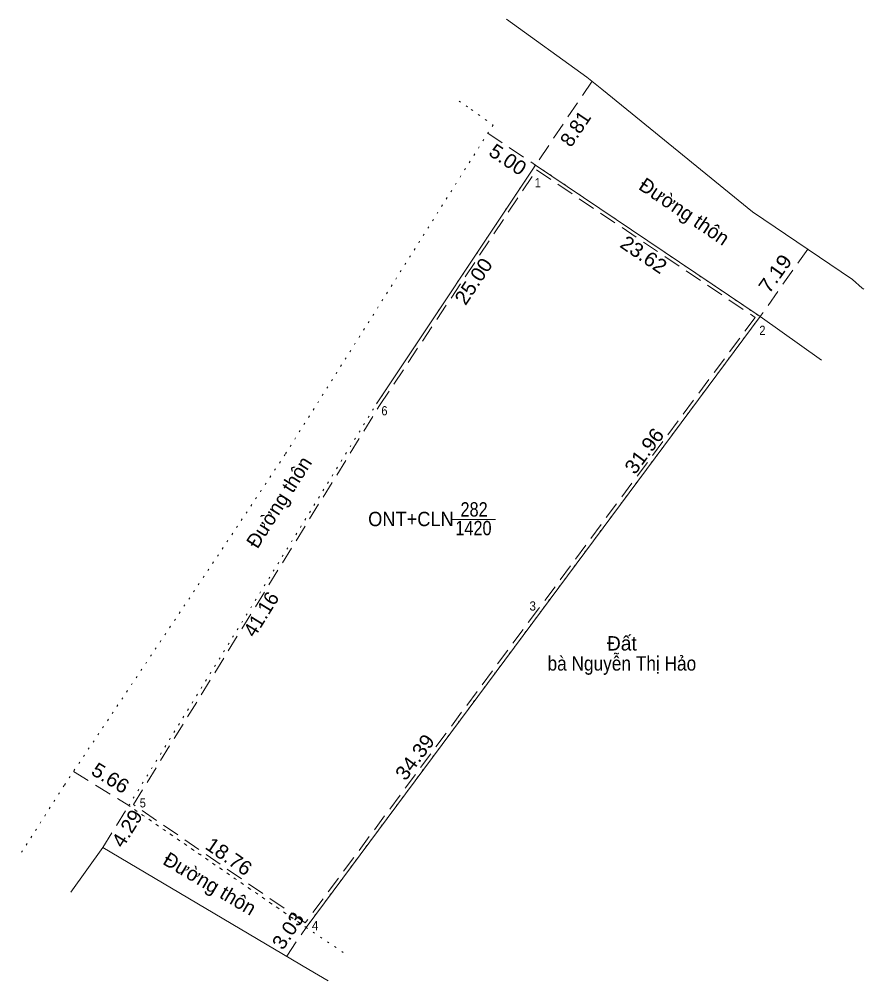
# Model space of a CAD drawing. Header units: metres. Extents: x 551478 to 552046, y 1840313 to 1840514.
# Drawn here: x 551822.9 to 551896.5, y 1840359.9 to 1840443.8 of the extents above; entities that cross this region are included whole.
import ezdxf
from ezdxf.enums import TextEntityAlignment as Align

# ---------------------------------------------------------------- set-up
doc = ezdxf.new("R2010")
doc.units = ezdxf.units.M
doc.header["$LTSCALE"] = 0.5
doc.linetypes.add('DOTTED', pattern=[1.5, 0.3, -1.2])
doc.linetypes.add('MEDIUM_DASHED', pattern=[4.5, 3, -1.5])
for name, color, linetype, lineweight in [('1', 7, 'DOTTED', 13), ('10', 7, 'Continuous', 13), ('23', 7, 'Continuous', 13), ('63', 7, 'MEDIUM_DASHED', 13)]:
    doc.layers.add(name, color=color, linetype=linetype, lineweight=lineweight)

msp = doc.modelspace()

# ---------------------------------------------------------------- linework, layer by layer
at = {"layer": '1'}
for p, q in [((551854.03, 1840410.25), (551867.88, 1840431.06)), ((551832.42, 1840375.22), (551854.03, 1840410.25))]:
    msp.add_line(p, q, dxfattribs=at)
msp.add_lwpolyline([(551867.88, 1840431.06), (551887.46, 1840417.85), (551868.39, 1840392.2), (551847.88, 1840364.6), (551832.42, 1840375.22), (551854.03, 1840410.25)], close=True, dxfattribs=at)
at = {"layer": '1', "linetype": 'MEDIUM_DASHED'}
msp.add_lwpolyline([(551867.96, 1840430.64), (551887.03, 1840417.78), (551868.15, 1840392.38), (551847.81, 1840365.01), (551832.83, 1840375.31), (551854.28, 1840410.09)], close=True, dxfattribs=at)
at = {"layer": '10'}
for p, q in [((551875.84, 1840435.9), (551873.67, 1840437.66)), ((551867.88, 1840431.06), (551854.03, 1840410.25)), ((551887.46, 1840417.85), (551892.82, 1840414.05)), ((551830.17, 1840371.57), (551827.37, 1840367.67))]:
    msp.add_line(p, q, dxfattribs=at)
for points in [[(551873.67, 1840437.66), (551872.37, 1840438.72), (551865.35, 1840443.77)], [(551896.5, 1840420.23), (551896.36, 1840420.34), (551895.53, 1840421.07), (551886.8, 1840426.98), (551875.84, 1840435.9)], [(551847.88, 1840364.6), (551868.39, 1840392.2), (551887.46, 1840417.85)], [(551849.8, 1840359.95), (551848.13, 1840360.94), (551830.17, 1840371.57)]]:
    msp.add_lwpolyline(points, dxfattribs=at)
at = {"layer": '23'}
for p, q in [((551867.88, 1840431.06), (551854.03, 1840410.25)), ((551887.46, 1840417.85), (551867.88, 1840431.06))]:
    msp.add_line(p, q, dxfattribs=at)
at = {"layer": '23', "linetype": 'DOTTED'}
for points in [[(551861.23, 1840436.64), (551862.28, 1840435.9), (551864.18, 1840434.56)], [(551864.18, 1840434.56), (551846.05, 1840405.83), (551841.9, 1840399.58), (551826.78, 1840376.97), (551822.87, 1840370.83)], [(551832.42, 1840375.22), (551847.88, 1840364.6), (551851.53, 1840362.14)]]:
    msp.add_lwpolyline(points, dxfattribs=at)
at = {"layer": '23'}
msp.add_lwpolyline([(551849.8, 1840359.95), (551848.13, 1840360.94), (551830.17, 1840371.57)], dxfattribs=at)
msp.add_lwpolyline([(551849.8, 1840359.95), (551848.13, 1840360.94), (551830.17, 1840371.57)], dxfattribs=at)
at = {"layer": '63'}
for p, q in [((551872.81, 1840438.36), (551867.88, 1840431.06)), ((551863.72, 1840433.83), (551867.88, 1840431.06)), ((551891.62, 1840423.72), (551887.46, 1840417.85)), ((551827.6, 1840378.19), (551832.42, 1840375.22)), ((551830.17, 1840371.57), (551832.42, 1840375.22)), ((551846.19, 1840362.09), (551847.88, 1840364.6))]:
    msp.add_line(p, q, dxfattribs=at)
at = {"layer": '63', "linetype": 'Continuous'}
msp.add_line((551860.64, 1840400.16), (551864.39, 1840400.16), dxfattribs=at)

# ---------------------------------------------------------------- texts
at = {"layer": '1'}
for s, width, p in [('282', 0.85, (551862.525, 1840400.42)), ('ONT+CLN', 0.95, (551857.02, 1840399.58)), ('1420', 0.85, (551862.47, 1840398.79))]:
    msp.add_text(s, height=1.25, dxfattribs=dict(at, width=width)).set_placement(p, align=Align.CENTER)
at = {"layer": '63'}
for s, rotation, p in [('8.81', 55.967, (551871.8828, 1840433.8752)), ('Đường thôn', 325.981, (551880.5054, 1840426.4935)), ('Đường thôn', 57.691, (551846.0467, 1840401.336)), ('41.16', 58.33, (551844.4917, 1840391.5769)), ('Đường thôn', 329.38, (551839.1667, 1840367.8757))]:
    msp.add_text(s, height=1.25, rotation=rotation, dxfattribs=at).set_placement(p, align=Align.CENTER)
for s, rotation, width, p in [('5.00', 326.342, 1.05, (551865.1236, 1840431.0221)), ('23.62', 325.994, 1.05, (551876.9655, 1840422.7349)), ('7.19', 54.675, 1.1, (551889.2856, 1840421.2336)), ('25.00', 56.354, 1.05, (551862.9971, 1840420.5787)), ('31.96', 53.37, 1.05, (551877.8584, 1840405.7671)), ('34.39', 53.383, 1.05, (551857.8641, 1840379.0722)), ('5.66', 328.359, 1.05, (551830.4971, 1840377.0952)), ('4.29', 58.349, 1.05, (551832.8021, 1840372.902)), ('18.76', 325.514, 1.05, (551840.7962, 1840370.2718)), ('3.03', 56.047, 1.05, (551846.8105, 1840363.9759))]:
    msp.add_text(s, height=1.25, rotation=rotation, dxfattribs=dict(at, width=width)).set_placement(p, align=Align.CENTER)
for s, width, p in [(' 1', 0.9, (551868.35, 1840429.12)), (' 2', 0.9, (551887.93, 1840416.25)), (' 6', 0.9, (551854.98, 1840409.24)), (' 3', 0.95, (551867.92, 1840392.22)), (' 5', 0.9, (551833.91, 1840375.06)), (' 4', 0.95, (551848.95, 1840364.36))]:
    msp.add_text(s, height=0.8, dxfattribs=dict(at, width=width)).set_placement(p, align=Align.RIGHT)
msp.add_text('Đất', height=1.25, dxfattribs=at).set_placement((551875.41, 1840388.74), align=Align.CENTER)
at = {"layer": '63', "width": 0.9}
msp.add_text('bà Nguyễn Thị Hảo', height=1.25, dxfattribs=at).set_placement((551875.41, 1840386.99), align=Align.CENTER)

doc.saveas('drawing.dxf')
